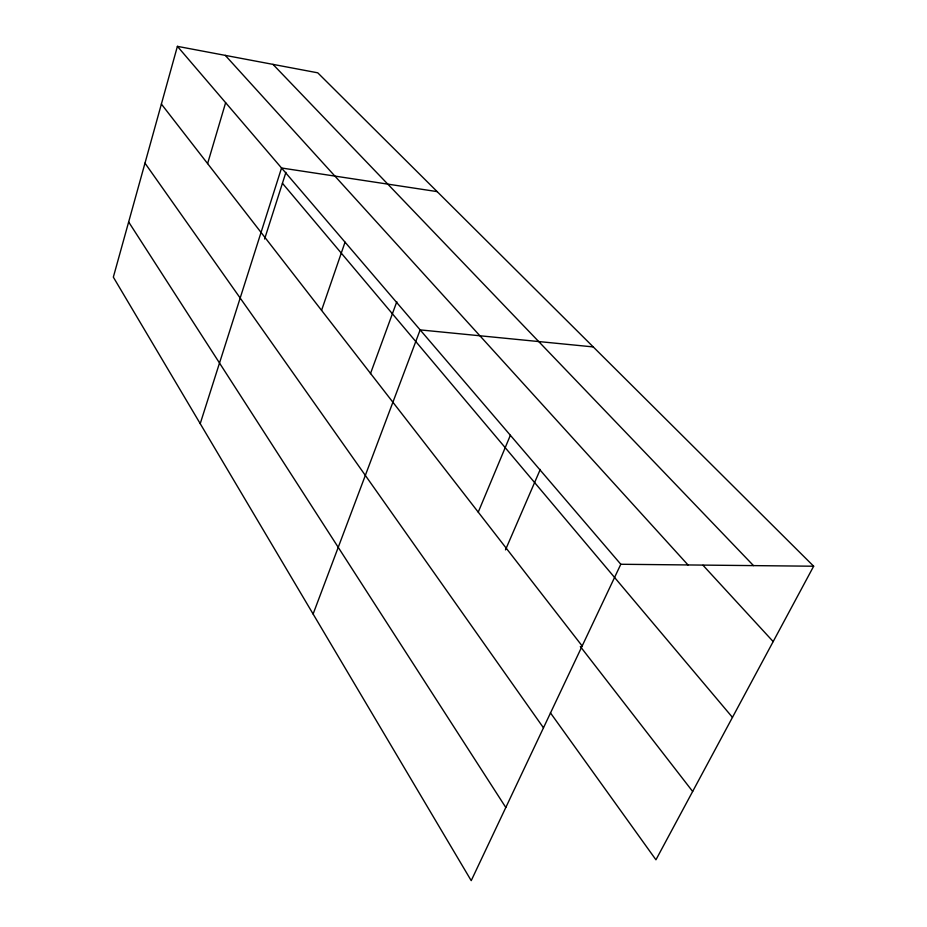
<?xml version="1.0" encoding="UTF-8"?>
<svg xmlns="http://www.w3.org/2000/svg" width="927" height="927" viewBox="0 0 927 927"><rect width="100%" height="100%" fill="white"/><g stroke="black" fill="none" stroke-linecap="round" stroke-linejoin="round"><path stroke-width="1.39" d="M813.663 566.223L317.752 72.816L177.405 46.35L113.337 277.138L471.217 880.65L620.8 564.265L813.663 566.223L655.945 859.792L550.406 712.805M207.602 163.592L225.632 102.688M200.22 423.651L281.541 167.996L437.15 191.611M264.601 239.015L285.922 172.352M321.565 310.36L345.041 242.156M370.452 373.674L396.814 301.704M313.106 614.022L420.151 329.896L593.245 346.918M478.239 512.144L510.371 435.284M505.482 549.896L540.279 469.41M272.978 64.369L753.489 565.609M702.979 565.238L773.176 641.577M225.284 55.377L688.008 564.949M177.405 46.35L620.8 564.265M282.434 183.268L732.457 717.371M161.379 104.056L582.168 645.992M580.348 646.525L692.654 791.461M144.983 163.152L543.477 727.822M128.656 221.97L505.806 807.487"/></g></svg>
